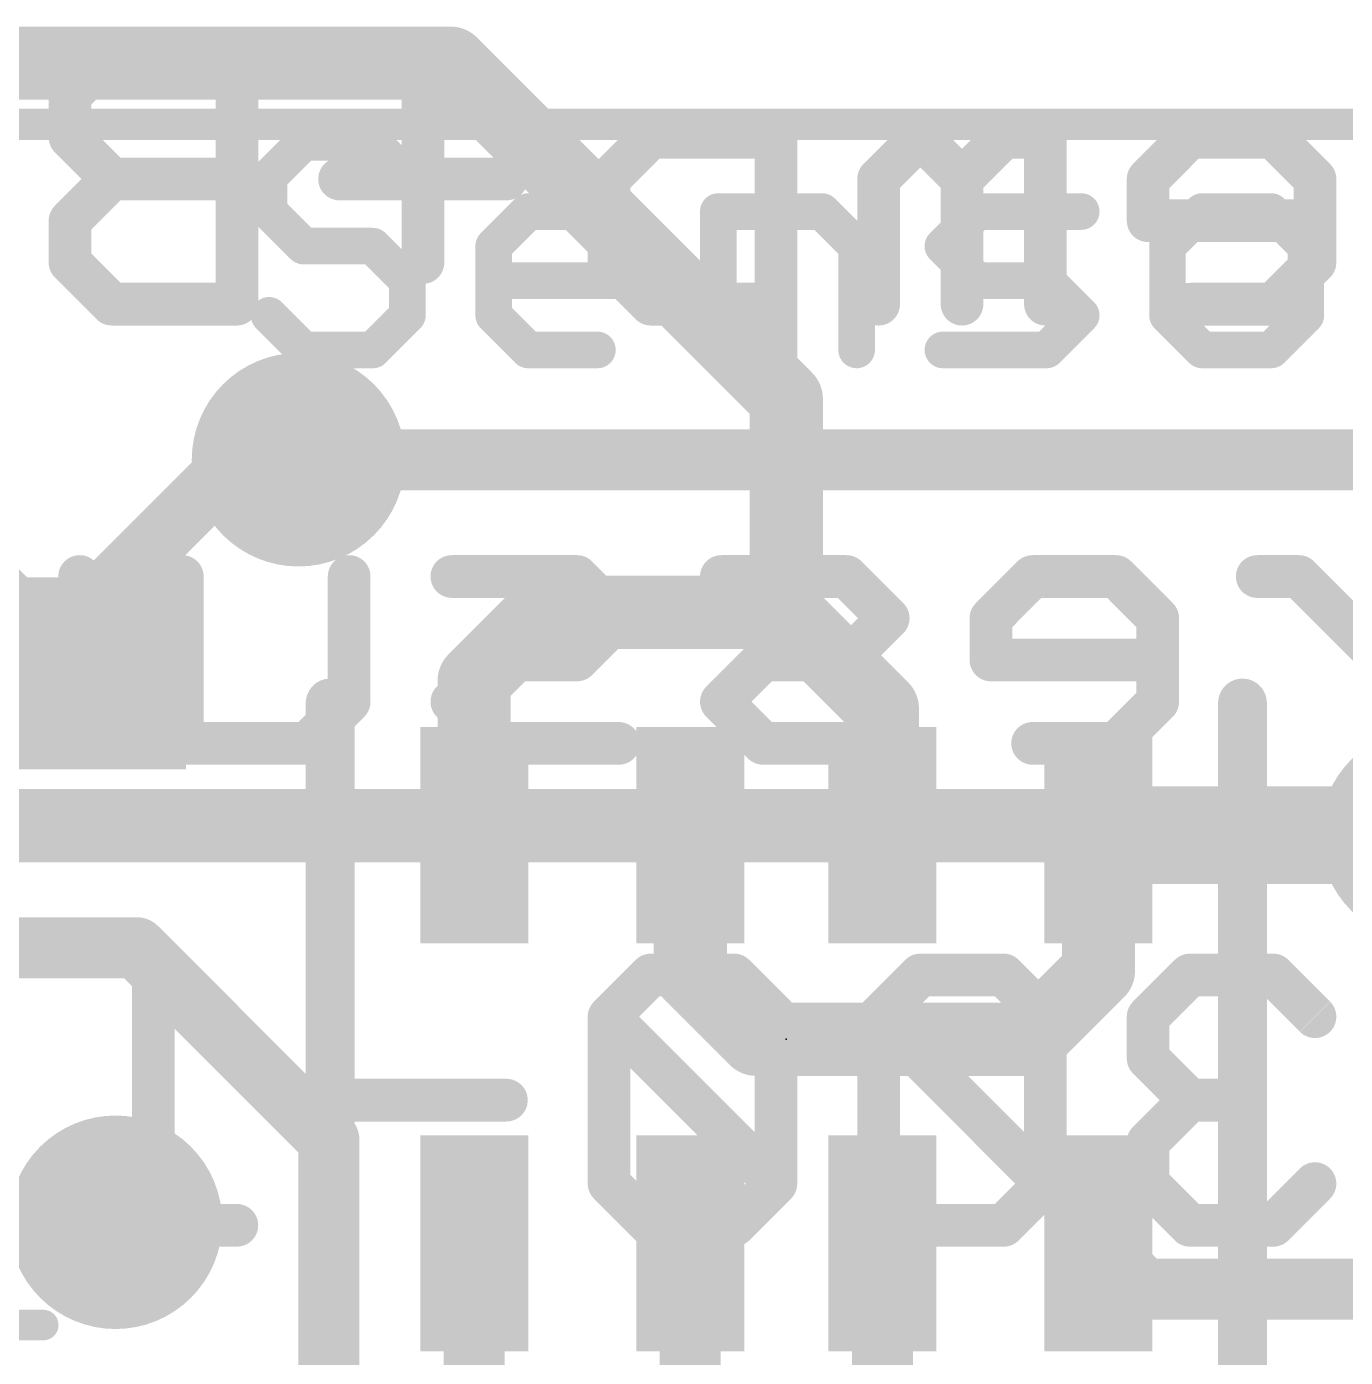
# Model space of a CAD drawing. Extents: x -3.6 to 34.1, y -8.2 to 24.4.
# Drawn here: x 13.98 to 19.47, y 10.11 to 15.65 of the extents above; entities that cross this region are included whole.
import ezdxf

# ---------------------------------------------------------------- set-up
doc = ezdxf.new("R2010")
doc.units = 0
for name, color, linetype in [('1', 12, 'CONTINUOUS'), ('16', 5, 'CONTINUOUS'), ('18', 110, 'CONTINUOUS'), ('21', 40, 'CONTINUOUS'), ('22', 6, 'CONTINUOUS'), ('23', 40, 'CONTINUOUS'), ('47', 253, 'CONTINUOUS')]:
    doc.layers.add(name, color=color, linetype=linetype)

# ---------------------------------------------------------------- blocks, each defined once
blk = doc.blocks.new('RECT')
blk.add_solid([(-0.5, -0.5), (0.5, -0.5), (-0.5, 0.5), (0.5, 0.5)])
blk = doc.blocks.new('ROUNDV')
at = {"const_width": 0.5}
blk.add_lwpolyline([(0, -0.25, 1), (0, 0.25, 1), (0, -0.25)], format="xyb", dxfattribs=at)

msp = doc.modelspace()

# ---------------------------------------------------------------- linework, layer by layer
at = {"layer": '1'}
for points, const_width in [([(7.112, 15.494), (15.748, 15.494)], 0.3048), ([(15.748, 15.494), (17.145, 14.097)], 0.3048), ([(17.145, 14.097), (17.145, 13.208)], 0.3048), ([(13.97, 12.954), (14.859, 13.843)], 0.254), ([(14.859, 13.843), (15.113, 13.843)], 0.254), ([(16.129, 13.208), (15.845, 12.924)], 0.3048), ([(17.145, 13.208), (16.129, 13.208)], 0.3048), ([(17.545, 12.808), (17.145, 13.208)], 0.3048), ([(15.845, 12.924), (15.845, 12.28)], 0.3048), ([(17.545, 12.28), (17.545, 12.808)], 0.3048), ([(18.445, 12.28), (19.812, 12.28)], 0.4064), ([(16.745, 12.28), (16.745, 11.703)], 0.3048), ([(18.445, 11.714), (18.445, 12.28)], 0.3048), ([(14.439, 11.811), (12.788, 11.811)], 0.254), ([(15.24, 11.01), (14.439, 11.811)], 0.254), ([(18.161, 11.43), (18.445, 11.714)], 0.3048), ([(16.745, 11.703), (17.018, 11.43)], 0.3048), ([(17.018, 11.43), (18.161, 11.43)], 0.3048), ([(15.24, 9.525), (15.24, 11.01)], 0.254), ([(15.845, 10.58), (15.845, 8.916)], 0.254), ([(16.745, 10.58), (16.745, 9.289)], 0.254), ([(17.545, 10.58), (17.545, 9.633)], 0.254), ([(18.635, 10.39), (18.445, 10.58)], 0.254), ([(20.346, 10.39), (18.635, 10.39)], 0.254)]:
    msp.add_lwpolyline(points, dxfattribs=dict(at, const_width=const_width))
for points, const_width in [([(15.8019, 15.5479, 1), (15.6941, 15.4401)], 0.1524), ([(15.748, 15.4178, 1), (15.748, 15.5702)], 0.1524), ([(17.2212, 14.097, 1), (17.0688, 14.097)], 0.1524), ([(17.0911, 14.0431, 1), (17.1989, 14.1509)], 0.1524), ([(14.859, 13.9065, 1), (14.859, 13.7795)], 0.127), ([(14.9039, 13.7981, 1), (14.8141, 13.8879)], 0.127), ([(15.113, 13.7795, 1), (15.113, 13.9065)], 0.127), ([(16.129, 13.2842, 1), (16.129, 13.1318)], 0.1524), ([(16.1829, 13.1541, 1), (16.0751, 13.2619)], 0.1524), ([(17.1989, 13.2619, 1), (17.0911, 13.1541)], 0.1524), ([(17.145, 13.1318, 1), (17.145, 13.2842)], 0.1524), ([(17.0688, 13.208, 1), (17.2212, 13.208)], 0.1524), ([(13.9251, 12.9989, 1), (14.0149, 12.9091)], 0.127), ([(15.9212, 12.924, 1), (15.7688, 12.924)], 0.1524), ([(15.7911, 12.9779, 1), (15.8989, 12.8701)], 0.1524), ([(17.6212, 12.808, 1), (17.4688, 12.808)], 0.1524), ([(17.4911, 12.7541, 1), (17.5989, 12.8619)], 0.1524), ([(18.445, 12.3816, 1), (18.445, 12.1784)], 0.2032), ([(16.8212, 12.28, 1), (16.6688, 12.28)], 0.1524), ([(18.5212, 12.28, 1), (18.3688, 12.28)], 0.1524), ([(15.7688, 12.28, 1), (15.9212, 12.28)], 0.1524), ([(17.4688, 12.28, 1), (17.6212, 12.28)], 0.1524), ([(14.4839, 11.8559, 1), (14.3941, 11.7661)], 0.127), ([(14.439, 11.7475, 1), (14.439, 11.8745)], 0.127), ([(18.4989, 11.6601, 1), (18.3911, 11.7679)], 0.1524), ([(16.7989, 11.7569, 1), (16.6911, 11.6491)], 0.1524), ([(16.6688, 11.703, 1), (16.8212, 11.703)], 0.1524), ([(18.3688, 11.714, 1), (18.5212, 11.714)], 0.1524), ([(17.018, 11.5062, 1), (17.018, 11.3538)], 0.1524), ([(18.161, 11.3538, 1), (18.161, 11.5062)], 0.1524), ([(16.9641, 11.3761, 1), (17.0719, 11.4839)], 0.1524), ([(18.1071, 11.4839, 1), (18.2149, 11.3761)], 0.1524), ([(15.3035, 11.01, 1), (15.1765, 11.01)], 0.127), ([(15.1951, 10.9651, 1), (15.2849, 11.0549)], 0.127), ([(15.9085, 10.58, 1), (15.7815, 10.58)], 0.127), ([(16.8085, 10.58, 1), (16.6815, 10.58)], 0.127), ([(17.6085, 10.58, 1), (17.4815, 10.58)], 0.127), ([(18.4899, 10.6249, 1), (18.4001, 10.5351)], 0.127), ([(18.635, 10.4535, 1), (18.635, 10.3265)], 0.127), ([(18.5901, 10.3451, 1), (18.6799, 10.4349)], 0.127)]:
    msp.add_lwpolyline(points, format="xyb", dxfattribs=dict(at, const_width=const_width))
at = {"layer": '16'}
for points, const_width in [([(15.113, 13.843), (20.828, 13.843)], 0.254), ([(5.8166, 12.319), (19.812, 12.319)], 0.3048)]:
    msp.add_lwpolyline(points, dxfattribs=dict(at, const_width=const_width))
at = {"layer": '16', "const_width": 0.127}
msp.add_lwpolyline([(15.113, 13.9065, 1), (15.113, 13.7795)], format="xyb", dxfattribs=at)
at = {"layer": '21'}
for points, const_width in [([(15.1346, 15.1645), (14.9905, 15.0205)], 0.1524), ([(15.4227, 15.1645), (15.1346, 15.1645)], 0.1524), ([(15.5667, 15.0205), (15.4227, 15.1645)], 0.1524), ([(14.9905, 15.0205), (14.9905, 14.8764)], 0.1524), ([(14.9905, 14.8764), (15.1346, 14.7324)], 0.1524), ([(15.926, 14.7324), (16.0701, 14.8764)], 0.1524), ([(16.0701, 14.8764), (16.3582, 14.8764)], 0.1524), ([(16.3582, 14.8764), (16.5023, 14.7324)], 0.1524), ([(16.8615, 14.3002), (16.8615, 14.8764)], 0.1524), ([(16.8615, 14.8764), (17.2937, 14.8764)], 0.1524), ([(17.2937, 14.8764), (17.4378, 14.7324)], 0.1524), ([(17.7971, 14.7324), (17.9411, 14.8764)], 0.1524), ([(17.9411, 14.8764), (18.3733, 14.8764)], 0.1524), ([(18.8766, 14.8764), (18.7326, 14.7324)], 0.1524), ([(19.1648, 14.8764), (18.8766, 14.8764)], 0.1524), ([(19.3088, 14.7324), (19.1648, 14.8764)], 0.1524), ([(15.1346, 14.7324), (15.4227, 14.7324)], 0.1524), ([(15.4227, 14.7324), (15.5667, 14.5883)], 0.1524), ([(15.926, 14.4443), (15.926, 14.7324)], 0.1524), ([(16.5023, 14.7324), (16.5023, 14.5883)], 0.1524), ([(17.4378, 14.7324), (17.4378, 14.3002)], 0.1524), ([(17.9411, 14.5883), (17.7971, 14.7324)], 0.1524), ([(18.7326, 14.7324), (18.7326, 14.4443)], 0.1524), ([(19.3088, 14.4443), (19.3088, 14.7324)], 0.1524), ([(15.5667, 14.5883), (15.5667, 14.4443)], 0.1524), ([(16.5023, 14.5883), (15.926, 14.5883)], 0.1524), ([(18.2292, 14.5883), (17.9411, 14.5883)], 0.1524), ([(18.3733, 14.4443), (18.2292, 14.5883)], 0.1524), ([(15.1346, 14.3002), (14.9905, 14.4443)], 0.1524), ([(15.5667, 14.4443), (15.4227, 14.3002)], 0.1524), ([(16.0701, 14.3002), (15.926, 14.4443)], 0.1524), ([(18.2292, 14.3002), (18.3733, 14.4443)], 0.1524), ([(18.7326, 14.4443), (18.8766, 14.3002)], 0.1524), ([(19.1648, 14.3002), (19.3088, 14.4443)], 0.1524), ([(15.4227, 14.3002), (15.1346, 14.3002)], 0.1524), ([(16.3582, 14.3002), (16.0701, 14.3002)], 0.1524), ([(17.7971, 14.3002), (18.2292, 14.3002)], 0.1524), ([(18.8766, 14.3002), (19.1648, 14.3002)], 0.1524), ([(15.245, 10.03), (15.245, 12.83)], 0.2032), ([(19.045, 12.83), (19.045, 10.03)], 0.2032), ([(11.35, 10.24), (14.05, 10.24)], 0.127)]:
    msp.add_lwpolyline(points, dxfattribs=dict(at, const_width=const_width))
for points, const_width in [([(15.1346, 15.2026, 1), (15.1346, 15.1264)], 0.0762), ([(15.1615, 15.1376, 1), (15.1076, 15.1915)], 0.0762), ([(15.4496, 15.1915, 1), (15.3957, 15.1376)], 0.0762), ([(15.4227, 15.1264, 1), (15.4227, 15.2026)], 0.0762), ([(15.0286, 15.0205, 1), (14.9524, 15.0205)], 0.0762), ([(14.9636, 15.0474, 1), (15.0175, 14.9935)], 0.0762), ([(15.5398, 14.9935, 1), (15.5937, 15.0474)], 0.0762), ([(15.0175, 14.9034, 1), (14.9636, 14.8495)], 0.0762), ([(14.9524, 14.8764, 1), (15.0286, 14.8764)], 0.0762), ([(16.0701, 14.9145, 1), (16.0701, 14.8383)], 0.0762), ([(16.097, 14.8495, 1), (16.0431, 14.9034)], 0.0762), ([(16.3851, 14.9034, 1), (16.3313, 14.8495)], 0.0762), ([(16.3582, 14.8383, 1), (16.3582, 14.9145)], 0.0762), ([(16.8996, 14.8764, 1), (16.8234, 14.8764)], 0.0762), ([(16.8615, 14.9145, 1), (16.8615, 14.8383)], 0.0762), ([(17.3207, 14.9034, 1), (17.2668, 14.8495)], 0.0762), ([(17.2937, 14.8383, 1), (17.2937, 14.9145)], 0.0762), ([(17.9411, 14.9145, 1), (17.9411, 14.8383)], 0.0762), ([(17.9681, 14.8495, 1), (17.9142, 14.9034)], 0.0762), ([(18.3733, 14.8383, 1), (18.3733, 14.9145)], 0.0762), ([(18.8766, 14.9145, 1), (18.8766, 14.8383)], 0.0762), ([(18.9036, 14.8495, 1), (18.8497, 14.9034)], 0.0762), ([(19.1917, 14.9034, 1), (19.1378, 14.8495)], 0.0762), ([(19.1648, 14.8383, 1), (19.1648, 14.9145)], 0.0762), ([(15.1346, 14.7705, 1), (15.1346, 14.6943)], 0.0762), ([(15.1076, 14.7054, 1), (15.1615, 14.7593)], 0.0762), ([(15.4496, 14.7593, 1), (15.3957, 14.7054)], 0.0762), ([(15.4227, 14.6943, 1), (15.4227, 14.7705)], 0.0762), ([(15.9641, 14.7324, 1), (15.8879, 14.7324)], 0.0762), ([(15.8991, 14.7593, 1), (15.953, 14.7054)], 0.0762), ([(16.5404, 14.7324, 1), (16.4642, 14.7324)], 0.0762), ([(16.4753, 14.7054, 1), (16.5292, 14.7593)], 0.0762), ([(17.4759, 14.7324, 1), (17.3997, 14.7324)], 0.0762), ([(17.4108, 14.7054, 1), (17.4647, 14.7593)], 0.0762), ([(17.824, 14.7593, 1), (17.7701, 14.7054)], 0.0762), ([(17.7701, 14.7593, 1), (17.824, 14.7054)], 0.0762), ([(18.7056, 14.7593, 1), (18.7595, 14.7054)], 0.0762), ([(18.7707, 14.7324, 1), (18.6945, 14.7324)], 0.0762), ([(19.3469, 14.7324, 1), (19.2707, 14.7324)], 0.0762), ([(19.2819, 14.7054, 1), (19.3358, 14.7593)], 0.0762), ([(15.6048, 14.5883, 1), (15.5286, 14.5883)], 0.0762), ([(15.5398, 14.5614, 1), (15.5937, 14.6153)], 0.0762), ([(15.926, 14.6264, 1), (15.926, 14.5502)], 0.0762), ([(16.5023, 14.5502, 1), (16.5023, 14.6264)], 0.0762), ([(17.9411, 14.6264, 1), (17.9411, 14.5502)], 0.0762), ([(17.9142, 14.5614, 1), (17.9681, 14.6153)], 0.0762), ([(18.2562, 14.6153, 1), (18.2023, 14.5614)], 0.0762), ([(18.2292, 14.5502, 1), (18.2292, 14.6264)], 0.0762), ([(16.4642, 14.5883, 1), (16.5404, 14.5883)], 0.0762), ([(15.0175, 14.4712, 1), (14.9636, 14.4173)], 0.0762), ([(15.5937, 14.4173, 1), (15.5398, 14.4712)], 0.0762), ([(15.953, 14.4712, 1), (15.8991, 14.4173)], 0.0762), ([(18.4002, 14.4173, 1), (18.3463, 14.4712)], 0.0762), ([(18.7595, 14.4712, 1), (18.7056, 14.4173)], 0.0762), ([(19.3358, 14.4173, 1), (19.2819, 14.4712)], 0.0762), ([(15.5286, 14.4443, 1), (15.6048, 14.4443)], 0.0762), ([(15.8879, 14.4443, 1), (15.9641, 14.4443)], 0.0762), ([(18.3463, 14.4173, 1), (18.4002, 14.4712)], 0.0762), ([(18.6945, 14.4443, 1), (18.7707, 14.4443)], 0.0762), ([(19.2707, 14.4443, 1), (19.3469, 14.4443)], 0.0762), ([(15.1346, 14.3383, 1), (15.1346, 14.2621)], 0.0762), ([(15.1076, 14.2733, 1), (15.1615, 14.3271)], 0.0762), ([(15.3957, 14.3271, 1), (15.4496, 14.2733)], 0.0762), ([(15.4227, 14.2621, 1), (15.4227, 14.3383)], 0.0762), ([(16.0701, 14.3383, 1), (16.0701, 14.2621)], 0.0762), ([(16.0431, 14.2733, 1), (16.097, 14.3271)], 0.0762), ([(16.3582, 14.2621, 1), (16.3582, 14.3383)], 0.0762), ([(17.7971, 14.3383, 1), (17.7971, 14.2621)], 0.0762), ([(18.2023, 14.3271, 1), (18.2562, 14.2733)], 0.0762), ([(18.2292, 14.2621, 1), (18.2292, 14.3383)], 0.0762), ([(18.8766, 14.3383, 1), (18.8766, 14.2621)], 0.0762), ([(18.8497, 14.2733, 1), (18.9036, 14.3271)], 0.0762), ([(19.1378, 14.3271, 1), (19.1917, 14.2733)], 0.0762), ([(19.1648, 14.2621, 1), (19.1648, 14.3383)], 0.0762), ([(16.8234, 14.3002, 1), (16.8996, 14.3002)], 0.0762), ([(17.3997, 14.3002, 1), (17.4759, 14.3002)], 0.0762), ([(15.2958, 12.83, 1), (15.1942, 12.83)], 0.1016), ([(19.0958, 12.83, 1), (18.9942, 12.83)], 0.1016), ([(14.05, 10.2082, 1), (14.05, 10.2718)], 0.0635)]:
    msp.add_lwpolyline(points, format="xyb", dxfattribs=dict(at, const_width=const_width))
at = {"layer": '22', "const_width": 0.1778}
for points in [[(14.3352, 15.533), (14.1615, 15.3593)], [(14.8564, 15.533), (14.3352, 15.533)], [(14.8564, 14.4907), (14.8564, 15.533)], [(14.1615, 15.3593), (14.1615, 15.1856)], [(15.6315, 15.3593), (15.6315, 14.6644)], [(14.1615, 15.1856), (14.3352, 15.0118)], [(16.5805, 15.1856), (16.4067, 15.0118)], [(17.1016, 15.1856), (16.5805, 15.1856)], [(17.1016, 14.1433), (17.1016, 15.1856)], [(17.7031, 15.1856), (17.5294, 15.0118)], [(17.8768, 15.0118), (17.7031, 15.1856)], [(18.0505, 15.1856), (17.8768, 15.0118)], [(18.2242, 15.1856), (18.0505, 15.1856)], [(18.2242, 14.4907), (18.2242, 15.1856)], [(18.8257, 15.1856), (18.652, 15.0118)], [(19.1731, 15.1856), (18.8257, 15.1856)], [(19.3468, 15.0118), (19.1731, 15.1856)], [(14.3352, 15.0118), (14.1615, 14.8381)], [(14.8564, 15.0118), (14.3352, 15.0118)], [(15.979, 15.0118), (15.2841, 15.0118)], [(16.4067, 15.0118), (16.4067, 14.6644)], [(17.5294, 15.0118), (17.5294, 14.4907)], [(17.8768, 15.0118), (17.8768, 14.4907)], [(18.652, 15.0118), (18.652, 14.8381)], [(19.3468, 14.6644), (19.3468, 15.0118)], [(14.1615, 14.8381), (14.1615, 14.6644)], [(18.652, 14.8381), (19.3468, 14.8381)], [(14.1615, 14.6644), (14.3352, 14.4907)], [(16.4067, 14.6644), (16.5805, 14.4907)], [(19.1731, 14.4907), (19.3468, 14.6644)], [(14.3352, 14.4907), (14.8564, 14.4907)], [(16.5805, 14.4907), (17.1016, 14.4907)], [(18.8257, 14.4907), (19.1731, 14.4907)], [(14.2015, 13.0093), (13.8541, 13.3568)], [(14.2015, 12.6619), (14.2015, 13.3568)], [(14.6293, 12.6619), (14.6293, 13.3568)], [(15.3241, 13.3568), (15.3241, 12.8356)], [(16.273, 13.3568), (15.7519, 13.3568)], [(16.4467, 13.183), (16.273, 13.3568)], [(17.3956, 13.3568), (16.8745, 13.3568)], [(17.5694, 13.183), (17.3956, 13.3568)], [(18.1708, 13.3568), (17.9971, 13.183)], [(18.5183, 13.3568), (18.1708, 13.3568)], [(18.692, 13.183), (18.5183, 13.3568)], [(19.2801, 13.3568), (19.1064, 13.3568)], [(19.6275, 13.0093), (19.2801, 13.3568)], [(16.273, 13.0093), (16.4467, 13.183)], [(17.3956, 13.0093), (17.5694, 13.183)], [(17.9971, 13.183), (17.9971, 13.0093)], [(18.692, 12.8356), (18.692, 13.183)], [(15.7519, 12.8356), (15.9256, 13.0093)], [(15.9256, 13.0093), (16.273, 13.0093)], [(16.8745, 12.8356), (17.0482, 13.0093)], [(17.0482, 13.0093), (17.3956, 13.0093)], [(17.9971, 13.0093), (18.692, 13.0093)], [(15.3241, 12.8356), (15.1504, 12.6619)], [(15.9256, 12.6619), (15.7519, 12.8356)], [(17.0482, 12.6619), (16.8745, 12.8356)], [(18.5183, 12.6619), (18.692, 12.8356)], [(15.1504, 12.6619), (14.6293, 12.6619)], [(16.4467, 12.6619), (15.9256, 12.6619)], [(17.5694, 12.6619), (17.0482, 12.6619)], [(18.1708, 12.6619), (18.5183, 12.6619)], [(14.8564, 11.3502), (14.5089, 11.6976)], [(14.5089, 11.6976), (14.5089, 10.6553)], [(16.5805, 11.6976), (16.4067, 11.5239)], [(16.9279, 11.6976), (16.5805, 11.6976)], [(17.1016, 11.5239), (16.9279, 11.6976)], [(17.7031, 11.6976), (17.5294, 11.5239)], [(18.0505, 11.6976), (17.7031, 11.6976)], [(18.2242, 11.5239), (18.0505, 11.6976)], [(18.8257, 11.6976), (18.652, 11.5239)], [(19.1731, 11.6976), (18.8257, 11.6976)], [(19.3468, 11.5239), (19.1731, 11.6976)], [(16.4067, 11.5239), (16.4067, 10.829)], [(17.1016, 10.829), (16.4067, 11.5239)], [(17.1016, 10.829), (17.1016, 11.5239)], [(17.5294, 11.5239), (17.5294, 10.829)], [(18.2242, 10.829), (17.5294, 11.5239)], [(18.2242, 10.829), (18.2242, 11.5239)], [(18.652, 11.5239), (18.652, 11.3502)], [(18.652, 11.3502), (18.8257, 11.1764)], [(15.979, 11.1764), (15.2841, 11.1764)], [(18.8257, 11.1764), (18.652, 11.0027)], [(18.8257, 11.1764), (18.9994, 11.1764)], [(18.652, 11.0027), (18.652, 10.829)], [(16.4067, 10.829), (16.5805, 10.6553)], [(16.9279, 10.6553), (17.1016, 10.829)], [(17.5294, 10.829), (17.7031, 10.6553)], [(18.0505, 10.6553), (18.2242, 10.829)], [(18.652, 10.829), (18.8257, 10.6553)], [(19.1731, 10.6553), (19.3468, 10.829)], [(14.8564, 10.6553), (14.1615, 10.6553)], [(16.5805, 10.6553), (16.9279, 10.6553)], [(17.7031, 10.6553), (18.0505, 10.6553)], [(18.8257, 10.6553), (19.1731, 10.6553)]]:
    msp.add_lwpolyline(points, dxfattribs=at)
at = {"layer": '22', "const_width": 0.0889}
for points in [[(14.3352, 15.5774, 1), (14.3352, 15.4885)], [(14.3666, 15.5016, 1), (14.3038, 15.5644)], [(14.9008, 15.533, 1), (14.8119, 15.533)], [(14.8564, 15.4885, 1), (14.8564, 15.5774)], [(14.2059, 15.3593, 1), (14.117, 15.3593)], [(14.1301, 15.3907, 1), (14.1929, 15.3278)], [(15.676, 15.3593, 1), (15.5871, 15.3593)], [(14.1929, 15.217, 1), (14.1301, 15.1541)], [(16.5805, 15.23, 1), (16.5805, 15.1411)], [(16.6119, 15.1541, 1), (16.549, 15.217)], [(17.146, 15.1856, 1), (17.0571, 15.1856)], [(17.1016, 15.1411, 1), (17.1016, 15.23)], [(17.7345, 15.217, 1), (17.6716, 15.1541)], [(17.7345, 15.1541, 1), (17.6716, 15.217)], [(18.0505, 15.23, 1), (18.0505, 15.1411)], [(18.0819, 15.1541, 1), (18.0191, 15.217)], [(18.2687, 15.1856, 1), (18.1798, 15.1856)], [(18.2242, 15.1411, 1), (18.2242, 15.23)], [(18.8257, 15.23, 1), (18.8257, 15.1411)], [(18.8571, 15.1541, 1), (18.7943, 15.217)], [(19.2046, 15.217, 1), (19.1417, 15.1541)], [(19.1731, 15.1411, 1), (19.1731, 15.23)], [(14.117, 15.1856, 1), (14.2059, 15.1856)], [(14.3352, 15.0563, 1), (14.3352, 14.9674)], [(14.3666, 14.9804, 1), (14.3038, 15.0433)], [(14.3038, 14.9804, 1), (14.3666, 15.0433)], [(14.8564, 14.9674, 1), (14.8564, 15.0563)], [(15.2841, 15.0563, 1), (15.2841, 14.9674)], [(15.979, 14.9674, 1), (15.979, 15.0563)], [(16.3753, 15.0433, 1), (16.4382, 14.9804)], [(16.4512, 15.0118, 1), (16.3623, 15.0118)], [(17.4979, 15.0433, 1), (17.5608, 14.9804)], [(17.5738, 15.0118, 1), (17.4849, 15.0118)], [(17.9212, 15.0118, 1), (17.8323, 15.0118)], [(17.8454, 15.0433, 1), (17.9082, 14.9804)], [(17.8454, 14.9804, 1), (17.9082, 15.0433)], [(18.6964, 15.0118, 1), (18.6075, 15.0118)], [(18.6206, 15.0433, 1), (18.6834, 14.9804)], [(19.3913, 15.0118, 1), (19.3024, 15.0118)], [(19.3154, 14.9804, 1), (19.3783, 15.0433)], [(14.2059, 14.8381, 1), (14.117, 14.8381)], [(14.1301, 14.8696, 1), (14.1929, 14.8067)], [(18.652, 14.8826, 1), (18.652, 14.7937)], [(19.3468, 14.7937, 1), (19.3468, 14.8826)], [(18.6075, 14.8381, 1), (18.6964, 14.8381)], [(14.1929, 14.6958, 1), (14.1301, 14.633)], [(16.4382, 14.6958, 1), (16.3753, 14.633)], [(19.3783, 14.633, 1), (19.3154, 14.6958)], [(14.117, 14.6644, 1), (14.2059, 14.6644)], [(15.5871, 14.6644, 1), (15.676, 14.6644)], [(16.3623, 14.6644, 1), (16.4512, 14.6644)], [(19.3024, 14.6644, 1), (19.3913, 14.6644)], [(14.3352, 14.5351, 1), (14.3352, 14.4463)], [(14.8564, 14.4463, 1), (14.8564, 14.5351)], [(16.5805, 14.5351, 1), (16.5805, 14.4463)], [(17.1016, 14.4463, 1), (17.1016, 14.5351)], [(18.8257, 14.5351, 1), (18.8257, 14.4463)], [(19.1731, 14.4463, 1), (19.1731, 14.5351)], [(14.3038, 14.4593, 1), (14.3666, 14.5221)], [(14.8119, 14.4907, 1), (14.9008, 14.4907)], [(16.549, 14.4593, 1), (16.6119, 14.5221)], [(17.4849, 14.4907, 1), (17.5738, 14.4907)], [(17.8323, 14.4907, 1), (17.9212, 14.4907)], [(18.1798, 14.4907, 1), (18.2687, 14.4907)], [(19.1417, 14.5221, 1), (19.2046, 14.4593)], [(17.0571, 14.1433, 1), (17.146, 14.1433)], [(14.2459, 13.3568, 1), (14.157, 13.3568)], [(14.6737, 13.3568, 1), (14.5848, 13.3568)], [(15.3686, 13.3568, 1), (15.2797, 13.3568)], [(15.7519, 13.4012, 1), (15.7519, 13.3123)], [(16.3045, 13.3882, 1), (16.2416, 13.3253)], [(16.273, 13.3123, 1), (16.273, 13.4012)], [(16.8745, 13.4012, 1), (16.8745, 13.3123)], [(17.4271, 13.3882, 1), (17.3642, 13.3253)], [(17.3956, 13.3123, 1), (17.3956, 13.4012)], [(18.1708, 13.4012, 1), (18.1708, 13.3123)], [(18.2023, 13.3253, 1), (18.1394, 13.3882)], [(18.5497, 13.3882, 1), (18.4868, 13.3253)], [(18.5183, 13.3123, 1), (18.5183, 13.4012)], [(19.1064, 13.4012, 1), (19.1064, 13.3123)], [(19.3115, 13.3882, 1), (19.2486, 13.3253)], [(19.2801, 13.3123, 1), (19.2801, 13.4012)], [(16.4782, 13.1516, 1), (16.4153, 13.2145)], [(16.4153, 13.1516, 1), (16.4782, 13.2145)], [(17.6008, 13.1516, 1), (17.5379, 13.2145)], [(17.5379, 13.1516, 1), (17.6008, 13.2145)], [(18.0416, 13.183, 1), (17.9527, 13.183)], [(17.9657, 13.2145, 1), (18.0285, 13.1516)], [(18.7364, 13.183, 1), (18.6475, 13.183)], [(18.6605, 13.1516, 1), (18.7234, 13.2145)], [(14.1701, 12.9779, 1), (14.2329, 13.0408)], [(15.9256, 13.0538, 1), (15.9256, 12.9649)], [(15.957, 12.9779, 1), (15.8942, 13.0408)], [(16.2416, 13.0408, 1), (16.3045, 12.9779)], [(16.273, 12.9649, 1), (16.273, 13.0538)], [(17.0482, 13.0538, 1), (17.0482, 12.9649)], [(17.0796, 12.9779, 1), (17.0168, 13.0408)], [(17.3642, 13.0408, 1), (17.4271, 12.9779)], [(17.3956, 12.9649, 1), (17.3956, 13.0538)], [(17.9971, 13.0538, 1), (17.9971, 12.9649)], [(18.692, 12.9649, 1), (18.692, 13.0538)], [(17.9527, 13.0093, 1), (18.0416, 13.0093)], [(15.3555, 12.8042, 1), (15.2927, 12.867)], [(15.7833, 12.867, 1), (15.7204, 12.8042)], [(15.7204, 12.867, 1), (15.7833, 12.8042)], [(16.9059, 12.867, 1), (16.8431, 12.8042)], [(16.8431, 12.867, 1), (16.9059, 12.8042)], [(18.7234, 12.8042, 1), (18.6605, 12.867)], [(15.2797, 12.8356, 1), (15.3686, 12.8356)], [(18.6475, 12.8356, 1), (18.7364, 12.8356)], [(14.6293, 12.7064, 1), (14.6293, 12.6175)], [(15.1504, 12.6175, 1), (15.1504, 12.7064)], [(15.9256, 12.7064, 1), (15.9256, 12.6175)], [(16.4467, 12.6175, 1), (16.4467, 12.7064)], [(17.0482, 12.7064, 1), (17.0482, 12.6175)], [(17.5694, 12.6175, 1), (17.5694, 12.7064)], [(18.1708, 12.7064, 1), (18.1708, 12.6175)], [(18.5183, 12.6175, 1), (18.5183, 12.7064)], [(14.157, 12.6619, 1), (14.2459, 12.6619)], [(14.5848, 12.6619, 1), (14.6737, 12.6619)], [(15.119, 12.6933, 1), (15.1818, 12.6305)], [(15.8942, 12.6305, 1), (15.957, 12.6933)], [(17.0168, 12.6305, 1), (17.0796, 12.6933)], [(18.4868, 12.6933, 1), (18.5497, 12.6305)], [(14.5534, 11.6976, 1), (14.4645, 11.6976)], [(14.5404, 11.729, 1), (14.4775, 11.6662)], [(16.5805, 11.742, 1), (16.5805, 11.6531)], [(16.6119, 11.6662, 1), (16.549, 11.729)], [(16.9593, 11.729, 1), (16.8965, 11.6662)], [(16.9279, 11.6531, 1), (16.9279, 11.742)], [(17.7031, 11.742, 1), (17.7031, 11.6531)], [(17.7345, 11.6662, 1), (17.6716, 11.729)], [(18.0819, 11.729, 1), (18.0191, 11.6662)], [(18.0505, 11.6531, 1), (18.0505, 11.742)], [(18.8257, 11.742, 1), (18.8257, 11.6531)], [(18.8571, 11.6662, 1), (18.7943, 11.729)], [(19.2046, 11.729, 1), (19.1417, 11.6662)], [(19.1731, 11.6531, 1), (19.1731, 11.742)], [(16.4382, 11.5553, 1), (16.3753, 11.4924)], [(16.3753, 11.5553, 1), (16.4382, 11.4924)], [(16.4512, 11.5239, 1), (16.3623, 11.5239)], [(17.146, 11.5239, 1), (17.0571, 11.5239)], [(17.0702, 11.4924, 1), (17.133, 11.5553)], [(17.5608, 11.5553, 1), (17.4979, 11.4924)], [(17.4979, 11.5553, 1), (17.5608, 11.4924)], [(17.5738, 11.5239, 1), (17.4849, 11.5239)], [(18.2687, 11.5239, 1), (18.1798, 11.5239)], [(18.1928, 11.4924, 1), (18.2556, 11.5553)], [(18.6964, 11.5239, 1), (18.6075, 11.5239)], [(18.6206, 11.5553, 1), (18.6834, 11.4924)], [(19.3154, 11.4924, 1), (19.3783, 11.5553)], [(14.8249, 11.3187, 1), (14.8878, 11.3816)], [(18.6834, 11.3816, 1), (18.6206, 11.3187)], [(18.6075, 11.3502, 1), (18.6964, 11.3502)], [(15.2841, 11.2209, 1), (15.2841, 11.132)], [(15.979, 11.132, 1), (15.979, 11.2209)], [(18.8257, 11.2209, 1), (18.8257, 11.132)], [(18.8571, 11.145, 1), (18.7943, 11.2079)], [(18.7943, 11.145, 1), (18.8571, 11.2079)], [(18.9994, 11.132, 1), (18.9994, 11.2209)], [(18.6964, 11.0027, 1), (18.6075, 11.0027)], [(18.6206, 11.0342, 1), (18.6834, 10.9713)], [(16.4382, 10.8604, 1), (16.3753, 10.7976)], [(17.133, 10.7976, 1), (17.0702, 10.8604)], [(17.5608, 10.8604, 1), (17.4979, 10.7976)], [(18.2556, 10.7976, 1), (18.1928, 10.8604)], [(18.6834, 10.8604, 1), (18.6206, 10.7976)], [(19.3783, 10.7976, 1), (19.3154, 10.8604)], [(16.3623, 10.829, 1), (16.4512, 10.829)], [(17.0571, 10.829, 1), (17.146, 10.829)], [(17.0702, 10.7976, 1), (17.133, 10.8604)], [(17.4849, 10.829, 1), (17.5738, 10.829)], [(18.1798, 10.829, 1), (18.2687, 10.829)], [(18.1928, 10.7976, 1), (18.2556, 10.8604)], [(18.6075, 10.829, 1), (18.6964, 10.829)], [(14.1615, 10.6997, 1), (14.1615, 10.6109)], [(14.4645, 10.6553, 1), (14.5534, 10.6553)], [(14.8564, 10.6109, 1), (14.8564, 10.6997)], [(16.5805, 10.6997, 1), (16.5805, 10.6109)], [(16.549, 10.6239, 1), (16.6119, 10.6867)], [(16.8965, 10.6867, 1), (16.9593, 10.6239)], [(16.9279, 10.6109, 1), (16.9279, 10.6997)], [(17.7031, 10.6997, 1), (17.7031, 10.6109)], [(17.6716, 10.6239, 1), (17.7345, 10.6867)], [(18.0191, 10.6867, 1), (18.0819, 10.6239)], [(18.0505, 10.6109, 1), (18.0505, 10.6997)], [(18.8257, 10.6997, 1), (18.8257, 10.6109)], [(18.7943, 10.6239, 1), (18.8571, 10.6867)], [(19.1417, 10.6867, 1), (19.2046, 10.6239)], [(19.1731, 10.6109, 1), (19.1731, 10.6997)]]:
    msp.add_lwpolyline(points, format="xyb", dxfattribs=at)
at = {"layer": '23'}
msp.add_point((17.145, 11.43), dxfattribs=at)
at = {"layer": '47', "const_width": 0.13}
msp.add_lwpolyline([(12.7, 15.24), (31.287, 15.24)], dxfattribs=at)

# ---------------------------------------------------------------- block references
at = {"layer": '1', "rotation": 180}
for p, xscale, yscale in [((13.97, 12.954), 1.35, 0.8), ((15.845, 12.28), 0.45, 0.9), ((16.745, 12.28), 0.45, 0.9), ((17.545, 12.28), 0.45, 0.9), ((18.445, 12.28), 0.45, 0.9), ((15.845, 10.58), 0.45, 0.9), ((16.745, 10.58), 0.45, 0.9), ((17.545, 10.58), 0.45, 0.9), ((18.445, 10.58), 0.45, 0.9)]:
    msp.add_blockref('RECT', p, dxfattribs=dict(at, xscale=xscale, yscale=yscale))
at = {"layer": '18', "xscale": 0.889, "yscale": 0.889}
for p in [(15.113, 13.843), (15.113, 13.843), (19.812, 12.28), (19.812, 12.28), (14.351, 10.668), (14.351, 10.668)]:
    msp.add_blockref('ROUNDV', p, dxfattribs=at)

doc.saveas('drawing.dxf')
